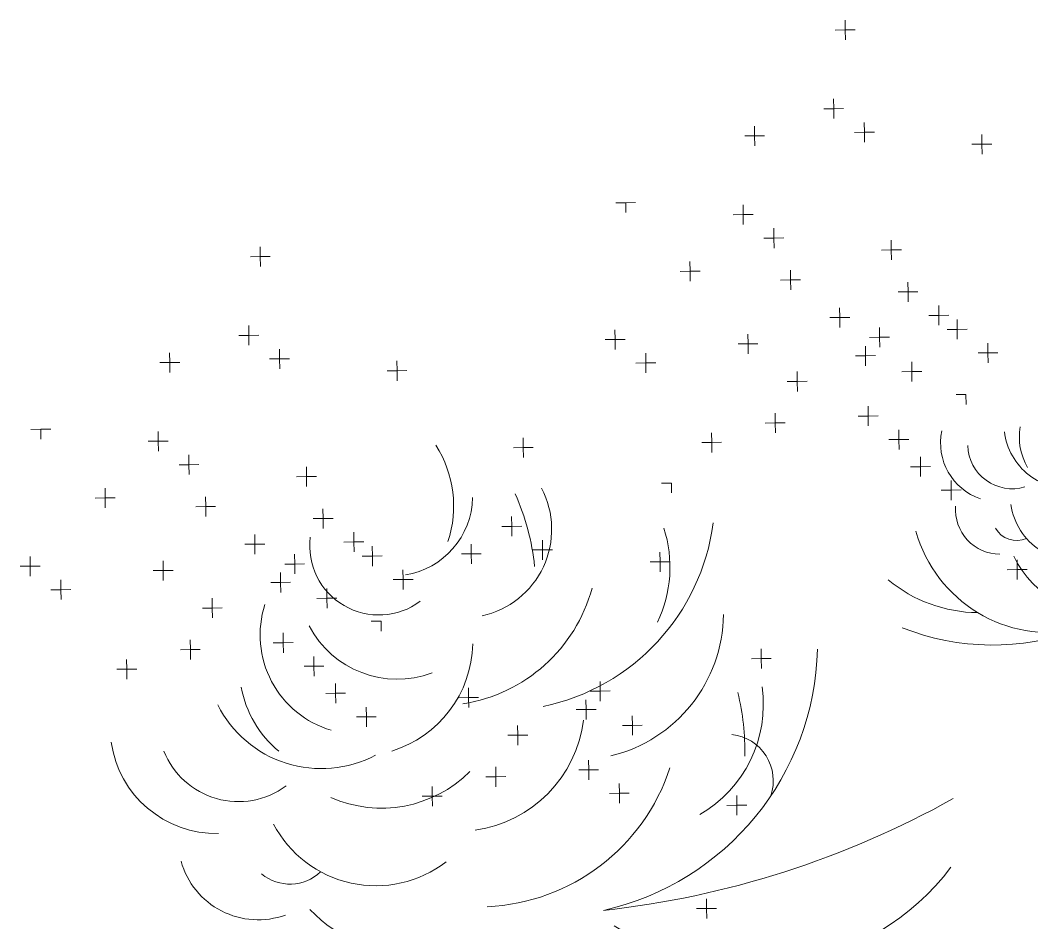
# Model space of a CAD drawing. Header units: inches. Extents: x -6800 to 96653, y -25814 to 17379.
# Drawn here: x 34782.9 to 34859.9, y 295.2 to 364 of the extents above; entities that cross this region are included whole.
import ezdxf

# ---------------------------------------------------------------- set-up
doc = ezdxf.new("R2010")
doc.units = ezdxf.units.IN
doc.header["$MEASUREMENT"] = 0
doc.layers.add('JARDINES', color=96, linetype='Continuous', lineweight=0)

# ---------------------------------------------------------------- blocks, each defined once
blk = doc.blocks.new('CapuliElv')
for points in [[(-1.2028, 3.0389), (-1.203, 3.0486)], [(-1.2028, 3.0389), (-1.2128, 3.0388)], [(-1.2028, 3.0389), (-1.1929, 3.039)], [(-1.2028, 3.0389), (-1.2027, 3.029)], [(-1.2143, 2.9604), (-1.2144, 2.9701)], [(-1.2143, 2.9604), (-1.2242, 2.9603)], [(-1.2143, 2.9604), (-1.2044, 2.9605)], [(-1.2143, 2.9604), (-1.2142, 2.9505)], [(-1.1836, 2.937), (-1.1838, 2.9467)], [(-1.2931, 2.9333), (-1.2932, 2.9431)], [(-1.1836, 2.937), (-1.1936, 2.9368)], [(-1.1836, 2.937), (-1.1737, 2.9371)], [(-1.1836, 2.937), (-1.1835, 2.9271)], [(-1.0666, 2.9251), (-1.0667, 2.9348)], [(-1.2931, 2.9333), (-1.303, 2.9332)], [(-1.2931, 2.9333), (-1.2832, 2.9335)], [(-1.2931, 2.9333), (-1.293, 2.9234)], [(-1.0666, 2.9251), (-1.0765, 2.925)], [(-1.0666, 2.9251), (-1.0567, 2.9252)], [(-1.0666, 2.9251), (-1.0664, 2.9152)], [(-1.4216, 2.8667), (-1.4316, 2.8666)], [(-1.4216, 2.8667), (-1.4117, 2.8668)], [(-1.4216, 2.8667), (-1.4215, 2.8568)], [(-1.3046, 2.8548), (-1.3047, 2.8646)], [(-1.3046, 2.8548), (-1.3145, 2.8547)], [(-1.3046, 2.8548), (-1.2947, 2.855)], [(-1.3046, 2.8548), (-1.3045, 2.8449)], [(-1.2739, 2.8314), (-1.274, 2.8412)], [(-1.2739, 2.8314), (-1.2838, 2.8313)], [(-1.2739, 2.8314), (-1.264, 2.8316)], [(-1.2739, 2.8314), (-1.2738, 2.8215)], [(-1.1569, 2.8196), (-1.157, 2.8293)], [(-1.7858, 2.8129), (-1.7957, 2.8128)], [(-1.7858, 2.8129), (-1.7859, 2.8227)], [(-1.7858, 2.8129), (-1.7759, 2.813)], [(-1.7858, 2.8129), (-1.7856, 2.803)], [(-1.1569, 2.8196), (-1.1668, 2.8195)], [(-1.1569, 2.8196), (-1.1469, 2.8197)], [(-1.1569, 2.8196), (-1.1567, 2.8097)], [(-1.3575, 2.7983), (-1.3576, 2.808)], [(-1.3575, 2.7983), (-1.3674, 2.7982)], [(-1.3575, 2.7983), (-1.3475, 2.7984)], [(-1.3575, 2.7983), (-1.3573, 2.7884)], [(-1.2573, 2.7897), (-1.2574, 2.7994)], [(-1.2573, 2.7897), (-1.2672, 2.7896)], [(-1.2573, 2.7897), (-1.2474, 2.7898)], [(-1.2573, 2.7897), (-1.2572, 2.7798)], [(-1.1402, 2.7778), (-1.1404, 2.7876)], [(-1.1402, 2.7778), (-1.1502, 2.7777)], [(-1.1402, 2.7778), (-1.1303, 2.7779)], [(-1.1402, 2.7778), (-1.1401, 2.7679)], [(-1.1096, 2.7544), (-1.1097, 2.7642)], [(-1.2083, 2.7522), (-1.2182, 2.7521)], [(-1.2083, 2.7522), (-1.2084, 2.762)], [(-1.2083, 2.7522), (-1.1984, 2.7524)], [(-1.2083, 2.7522), (-1.2082, 2.7423)], [(-1.1096, 2.7544), (-1.1195, 2.7543)], [(-1.1096, 2.7544), (-1.0997, 2.7545)], [(-1.1096, 2.7544), (-1.1095, 2.7445)], [(-1.7972, 2.7344), (-1.7973, 2.7442)], [(-1.1686, 2.7325), (-1.1687, 2.7422)], [(-1.0912, 2.7404), (-1.0913, 2.7501)], [(-1.7972, 2.7344), (-1.8071, 2.7343)], [(-1.7972, 2.7344), (-1.7873, 2.7345)], [(-1.7972, 2.7344), (-1.7971, 2.7245)], [(-1.4322, 2.7303), (-1.4323, 2.74)], [(-1.2997, 2.726), (-1.2998, 2.7357)], [(-1.1686, 2.7325), (-1.1785, 2.7324)], [(-1.1686, 2.7325), (-1.1587, 2.7326)], [(-1.1686, 2.7325), (-1.1684, 2.7226)], [(-1.0912, 2.7404), (-1.1011, 2.7403)], [(-1.0912, 2.7404), (-1.0813, 2.7405)], [(-1.0912, 2.7404), (-1.0911, 2.7305)], [(-1.4322, 2.7303), (-1.4421, 2.7302)], [(-1.4322, 2.7303), (-1.4223, 2.7304)], [(-1.4322, 2.7303), (-1.4321, 2.7204)], [(-1.2997, 2.726), (-1.3096, 2.7259)], [(-1.2997, 2.726), (-1.2898, 2.7261)], [(-1.2997, 2.726), (-1.2995, 2.7161)], [(-1.1826, 2.7141), (-1.1827, 2.7238)], [(-1.0606, 2.717), (-1.0607, 2.7267)], [(-1.8761, 2.7074), (-1.8762, 2.7171)], [(-1.7666, 2.711), (-1.7667, 2.7207)], [(-1.4016, 2.7069), (-1.4017, 2.7166)], [(-1.1826, 2.7141), (-1.1925, 2.714)], [(-1.1826, 2.7141), (-1.1727, 2.7142)], [(-1.1826, 2.7141), (-1.1825, 2.7042)], [(-1.0606, 2.717), (-1.0705, 2.7169)], [(-1.0606, 2.717), (-1.0507, 2.7171)], [(-1.0606, 2.717), (-1.0605, 2.7071)], [(-1.8761, 2.7074), (-1.886, 2.7073)], [(-1.8761, 2.7074), (-1.8661, 2.7075)], [(-1.8761, 2.7074), (-1.8759, 2.6975)], [(-1.7666, 2.711), (-1.7765, 2.7109)], [(-1.7666, 2.711), (-1.7567, 2.7111)], [(-1.7666, 2.711), (-1.7664, 2.7011)], [(-1.6495, 2.6991), (-1.6496, 2.7089)], [(-1.4016, 2.7069), (-1.4115, 2.7068)], [(-1.4016, 2.7069), (-1.3917, 2.707)], [(-1.4016, 2.7069), (-1.4015, 2.697)], [(-1.1365, 2.6983), (-1.1366, 2.708)], [(-1.6495, 2.6991), (-1.6594, 2.699)], [(-1.6495, 2.6991), (-1.6396, 2.6993)], [(-1.6495, 2.6991), (-1.6494, 2.6892)], [(-1.2506, 2.6885), (-1.2508, 2.6983)], [(-1.1365, 2.6983), (-1.1464, 2.6982)], [(-1.1365, 2.6983), (-1.1266, 2.6984)], [(-1.1365, 2.6983), (-1.1364, 2.6884)], [(-1.2506, 2.6885), (-1.2606, 2.6884)], [(-1.2506, 2.6885), (-1.2407, 2.6887)], [(-1.2506, 2.6885), (-1.2505, 2.6786)], [(-1.0825, 2.6756), (-1.0924, 2.6754)], [(-1.0825, 2.6756), (-1.0824, 2.6656)], [(-1.18, 2.654), (-1.1801, 2.6637)], [(-1.2726, 2.6471), (-1.2727, 2.6569)], [(-1.18, 2.654), (-1.1899, 2.6539)], [(-1.18, 2.654), (-1.1701, 2.6541)], [(-1.18, 2.654), (-1.1799, 2.6441)], [(-1.2726, 2.6471), (-1.2825, 2.647)], [(-1.2726, 2.6471), (-1.2627, 2.6472)], [(-1.2726, 2.6471), (-1.2724, 2.6372)], [(-2.0046, 2.6408), (-2.0145, 2.6406)], [(-2.0046, 2.6408), (-1.9947, 2.6409)], [(-2.0046, 2.6408), (-2.0044, 2.6308)], [(-1.8875, 2.6289), (-1.8876, 2.6386)], [(-1.5237, 2.6225), (-1.5238, 2.6322)], [(-1.3359, 2.6277), (-1.3361, 2.6374)], [(-1.1494, 2.6306), (-1.1495, 2.6403)], [(-1.8875, 2.6289), (-1.8974, 2.6288)], [(-1.8875, 2.6289), (-1.8776, 2.629)], [(-1.8875, 2.6289), (-1.8874, 2.619)], [(-1.5237, 2.6225), (-1.5336, 2.6224)], [(-1.5237, 2.6225), (-1.5138, 2.6226)], [(-1.5237, 2.6225), (-1.5236, 2.6126)], [(-1.3359, 2.6277), (-1.3458, 2.6275)], [(-1.3359, 2.6277), (-1.326, 2.6278)], [(-1.3359, 2.6277), (-1.3358, 2.6178)], [(-1.1494, 2.6306), (-1.1593, 2.6305)], [(-1.1494, 2.6306), (-1.1395, 2.6307)], [(-1.1494, 2.6306), (-1.1492, 2.6207)], [(-1.8569, 2.6055), (-1.857, 2.6152)], [(-1.1278, 2.6035), (-1.1279, 2.6133)], [(-1.8569, 2.6055), (-1.8668, 2.6054)], [(-1.8569, 2.6055), (-1.8469, 2.6056)], [(-1.8569, 2.6055), (-1.8567, 2.5956)], [(-1.7398, 2.5936), (-1.7399, 2.6034)], [(-1.1278, 2.6035), (-1.1377, 2.6034)], [(-1.1278, 2.6035), (-1.1179, 2.6037)], [(-1.1278, 2.6035), (-1.1277, 2.5936)], [(-1.7398, 2.5936), (-1.7497, 2.5935)], [(-1.7398, 2.5936), (-1.7299, 2.5937)], [(-1.7398, 2.5936), (-1.7397, 2.5837)], [(-1.9404, 2.5723), (-1.9405, 2.5821)], [(-1.376, 2.5872), (-1.3859, 2.5871)], [(-1.376, 2.5872), (-1.3759, 2.5773)], [(-1.0972, 2.5801), (-1.0973, 2.5899)], [(-1.9404, 2.5723), (-1.9503, 2.5722)], [(-1.9404, 2.5723), (-1.9305, 2.5725)], [(-1.9404, 2.5723), (-1.9403, 2.5624)], [(-1.8402, 2.5637), (-1.8404, 2.5735)], [(-1.0972, 2.5801), (-1.1071, 2.58)], [(-1.0972, 2.5801), (-1.0873, 2.5803)], [(-1.0972, 2.5801), (-1.0971, 2.5702)], [(-1.8402, 2.5637), (-1.8502, 2.5636)], [(-1.8402, 2.5637), (-1.8303, 2.5638)], [(-1.8402, 2.5637), (-1.8401, 2.5538)], [(-1.7232, 2.5519), (-1.7233, 2.5616)], [(-1.7232, 2.5519), (-1.7331, 2.5517)], [(-1.7232, 2.5519), (-1.7133, 2.552)], [(-1.7232, 2.5519), (-1.723, 2.5419)], [(-1.5351, 2.544), (-1.5353, 2.5537)], [(-1.5351, 2.544), (-1.5451, 2.5439)], [(-1.5351, 2.544), (-1.5252, 2.5441)], [(-1.5351, 2.544), (-1.535, 2.5341)], [(-1.7912, 2.5263), (-1.7913, 2.536)], [(-1.6925, 2.5285), (-1.6926, 2.5382)], [(-1.7912, 2.5263), (-1.8011, 2.5262)], [(-1.7912, 2.5263), (-1.7813, 2.5264)], [(-1.7912, 2.5263), (-1.7911, 2.5164)], [(-1.6925, 2.5285), (-1.7024, 2.5283)], [(-1.6925, 2.5285), (-1.6826, 2.5286)], [(-1.6925, 2.5285), (-1.6924, 2.5185)], [(-1.6741, 2.5144), (-1.6743, 2.5242)], [(-1.5755, 2.5166), (-1.5756, 2.5263)], [(-1.5045, 2.5206), (-1.5144, 2.5205)], [(-1.5045, 2.5206), (-1.5046, 2.5303)], [(-1.5045, 2.5206), (-1.4946, 2.5207)], [(-1.5045, 2.5206), (-1.5044, 2.5107)], [(-2.0151, 2.5043), (-2.0153, 2.5141)], [(-1.7515, 2.5065), (-1.7516, 2.5163)], [(-1.6741, 2.5144), (-1.6841, 2.5143)], [(-1.6741, 2.5144), (-1.6642, 2.5145)], [(-1.6741, 2.5144), (-1.674, 2.5045)], [(-1.5755, 2.5166), (-1.5854, 2.5165)], [(-1.5755, 2.5166), (-1.5655, 2.5167)], [(-1.5755, 2.5166), (-1.5753, 2.5067)], [(-1.3874, 2.5087), (-1.3876, 2.5184)], [(-1.0315, 2.5009), (-1.0316, 2.5107)], [(-2.0151, 2.5043), (-2.0251, 2.5042)], [(-2.0151, 2.5043), (-2.0052, 2.5044)], [(-2.0151, 2.5043), (-2.015, 2.4944)], [(-1.8826, 2.5), (-1.8827, 2.5098)], [(-1.7515, 2.5065), (-1.7614, 2.5064)], [(-1.7515, 2.5065), (-1.7416, 2.5066)], [(-1.7515, 2.5065), (-1.7514, 2.4966)], [(-1.6435, 2.491), (-1.6436, 2.5008)], [(-1.3874, 2.5087), (-1.3973, 2.5086)], [(-1.3874, 2.5087), (-1.3775, 2.5088)], [(-1.3874, 2.5087), (-1.3873, 2.4988)], [(-1.0315, 2.5009), (-1.0414, 2.5008)], [(-1.0315, 2.5009), (-1.0216, 2.501)], [(-1.0315, 2.5009), (-1.0314, 2.491)], [(-1.9845, 2.4809), (-1.9846, 2.4907)], [(-1.8826, 2.5), (-1.8925, 2.4999)], [(-1.8826, 2.5), (-1.8727, 2.5001)], [(-1.8826, 2.5), (-1.8825, 2.4901)], [(-1.7655, 2.4882), (-1.7656, 2.4979)], [(-1.6435, 2.491), (-1.6534, 2.4909)], [(-1.6435, 2.491), (-1.6336, 2.4911)], [(-1.6435, 2.491), (-1.6434, 2.4811)], [(-1.9845, 2.4809), (-1.9944, 2.4808)], [(-1.9845, 2.4809), (-1.9746, 2.481)], [(-1.9845, 2.4809), (-1.9844, 2.471)], [(-1.7655, 2.4882), (-1.7754, 2.488)], [(-1.7655, 2.4882), (-1.7556, 2.4883)], [(-1.7655, 2.4882), (-1.7654, 2.4782)], [(-1.7194, 2.4723), (-1.7195, 2.4821)], [(-1.8336, 2.4626), (-1.8337, 2.4723)], [(-1.7194, 2.4723), (-1.7293, 2.4722)], [(-1.7194, 2.4723), (-1.7095, 2.4724)], [(-1.7194, 2.4723), (-1.7193, 2.4624)], [(-1.8336, 2.4626), (-1.8435, 2.4625)], [(-1.8336, 2.4626), (-1.8237, 2.4627)], [(-1.8336, 2.4626), (-1.8334, 2.4527)], [(-1.6654, 2.4496), (-1.6753, 2.4495)], [(-1.6654, 2.4496), (-1.6653, 2.4397)], [(-1.8555, 2.4212), (-1.8556, 2.4309)], [(-1.7629, 2.428), (-1.763, 2.4378)], [(-1.8555, 2.4212), (-1.8654, 2.421)], [(-1.8555, 2.4212), (-1.8456, 2.4213)], [(-1.8555, 2.4212), (-1.8554, 2.4112)], [(-1.7629, 2.428), (-1.7728, 2.4279)], [(-1.7629, 2.428), (-1.753, 2.4281)], [(-1.7629, 2.428), (-1.7628, 2.4181)], [(-1.2865, 2.4122), (-1.2866, 2.422)], [(-1.9189, 2.4017), (-1.919, 2.4114)], [(-1.7323, 2.4046), (-1.7324, 2.4144)], [(-1.2865, 2.4122), (-1.2964, 2.4121)], [(-1.2865, 2.4122), (-1.2766, 2.4123)], [(-1.2865, 2.4122), (-1.2864, 2.4023)], [(-1.9189, 2.4017), (-1.9288, 2.4016)], [(-1.9189, 2.4017), (-1.9089, 2.4018)], [(-1.9189, 2.4017), (-1.9187, 2.3918)], [(-1.7323, 2.4046), (-1.7422, 2.4045)], [(-1.7323, 2.4046), (-1.7224, 2.4047)], [(-1.7323, 2.4046), (-1.7322, 2.3947)], [(-1.4471, 2.3798), (-1.4472, 2.3895)], [(-1.7107, 2.3776), (-1.7109, 2.3873)], [(-1.5782, 2.3733), (-1.5783, 2.383)], [(-1.4471, 2.3798), (-1.457, 2.3797)], [(-1.4471, 2.3798), (-1.4372, 2.3799)], [(-1.4471, 2.3798), (-1.447, 2.3699)], [(-1.7107, 2.3776), (-1.7206, 2.3775)], [(-1.7107, 2.3776), (-1.7008, 2.3777)], [(-1.7107, 2.3776), (-1.7106, 2.3677)], [(-1.5782, 2.3733), (-1.5881, 2.3732)], [(-1.5782, 2.3733), (-1.5683, 2.3734)], [(-1.5782, 2.3733), (-1.5781, 2.3634)], [(-1.4611, 2.3614), (-1.4612, 2.3712)], [(-1.6801, 2.3542), (-1.6802, 2.3639)], [(-1.4611, 2.3614), (-1.471, 2.3613)], [(-1.4611, 2.3614), (-1.4512, 2.3615)], [(-1.4611, 2.3614), (-1.461, 2.3515)], [(-1.6801, 2.3542), (-1.69, 2.3541)], [(-1.6801, 2.3542), (-1.6702, 2.3543)], [(-1.6801, 2.3542), (-1.68, 2.3443)], [(-1.415, 2.3456), (-1.4151, 2.3553)], [(-1.5292, 2.3358), (-1.5293, 2.3456)], [(-1.415, 2.3456), (-1.4249, 2.3455)], [(-1.415, 2.3456), (-1.4051, 2.3457)], [(-1.415, 2.3456), (-1.4149, 2.3357)], [(-1.5292, 2.3358), (-1.5391, 2.3357)], [(-1.5292, 2.3358), (-1.5192, 2.336)], [(-1.5292, 2.3358), (-1.529, 2.3259)], [(-1.4585, 2.3013), (-1.4586, 2.311)], [(-1.5511, 2.2944), (-1.5512, 2.3042)], [(-1.4585, 2.3013), (-1.4684, 2.3012)], [(-1.4585, 2.3013), (-1.4486, 2.3014)], [(-1.4585, 2.3013), (-1.4584, 2.2914)], [(-1.5511, 2.2944), (-1.561, 2.2943)], [(-1.5511, 2.2944), (-1.5412, 2.2945)], [(-1.5511, 2.2944), (-1.551, 2.2845)], [(-1.6145, 2.275), (-1.6146, 2.2847)], [(-1.4279, 2.2779), (-1.428, 2.2876)], [(-1.6145, 2.275), (-1.6244, 2.2749)], [(-1.6145, 2.275), (-1.6045, 2.2751)], [(-1.6145, 2.275), (-1.6143, 2.2651)], [(-1.4279, 2.2779), (-1.4378, 2.2778)], [(-1.4279, 2.2779), (-1.418, 2.278)], [(-1.4279, 2.2779), (-1.4278, 2.268)], [(-1.3108, 2.266), (-1.3109, 2.2758)], [(-1.3108, 2.266), (-1.3207, 2.2659)], [(-1.3108, 2.266), (-1.3009, 2.2661)], [(-1.3108, 2.266), (-1.3107, 2.2561)], [(-1.341, 2.163), (-1.3411, 2.1728)], [(-1.341, 2.163), (-1.3509, 2.1629)], [(-1.341, 2.163), (-1.331, 2.1631)], [(-1.341, 2.163), (-1.3408, 2.1531)]]:
    blk.add_lwpolyline(points)
for centre, radius, start, end in [((-0.9693, 2.633), 0.06, 170.3144, 210.313), ((-1.0489, 2.6271), 0.0589, 168.0814, 251.1183), ((-0.9803, 2.646), 0.0643, 186.8419, 277.8604), ((-1.0364, 2.6259), 0.0444, 181.7053, 286.3988), ((-1.7473, 2.4802), 0.2361, 5.8259, 24.021), ((-1.0486, 2.5606), 0.0443, 175.5869, 269.8829), ((-0.9743, 2.5743), 0.0639, 187.6809, 287.671), ((-1.548, 2.5752), 0.2153, 281.8556, 352.607), ((-1.5046, 2.5033), 0.1271, 334.429, 17.8265), ((-1.032, 2.5546), 0.0246, 210.376, 293.5718), ((-0.999, 2.5764), 0.1384, 195.5854, 281.8649), ((-0.948, 2.5543), 0.0956, 204.6591, 283.031), ((-1.0694, 2.5997), 0.1417, 230.3243, 269.4289), ((-1.4708, 2.4577), 0.1466, 283.5317, 359.4452), ((-1.0557, 2.6704), 0.2447, 248.3178, 290.3575), ((-1.5038, 2.4278), 0.2733, 282.6826, 358.7313), ((-1.6984, 2.403), 0.1081, 190.3215, 230.3201), ((-1.411, 2.3663), 0.1265, 299.9669, 8.0784), ((-1.5283, 2.3222), 0.2254, 358.1214, 14.396), ((-1.725, 2.4182), 0.1157, 206.8491, 297.8676), ((-1.589, 2.3664), 0.1263, 277.9217, 352.9795), ((-1.8294, 2.3439), 0.1061, 188.0886, 271.1255), ((-1.3209, 2.2904), 0.0464, 341.3005, 83.7171), ((-1.8076, 2.3496), 0.08, 201.7125, 306.406), ((-1.6651, 2.3881), 0.125, 246.2507, 314.8555), ((-1.5689, 2.366), 0.2014, 272.6693, 341.826), ((-1.544, 3.0752), 0.9195, 276.257, 299.206), ((-1.6708, 2.3007), 0.115, 207.6881, 307.6782), ((-1.7879, 2.2316), 0.0798, 195.5941, 289.8901), ((-1.7562, 2.2317), 0.0443, 230.3831, 313.5789), ((-1.2964, 2.3541), 0.2491, 236.734, 323.0136), ((-1.6139, 2.2829), 0.1721, 224.6663, 303.0382)]:
    blk.add_arc(centre, radius, start, end)
at = {"color": 54}
for centre, radius, start, end in [((-1.7052, 2.5643), 0.1121, 341.6071, 32.6893), ((-1.5836, 2.541), 0.0882, 282.2942, 27.6689), ((-1.6541, 2.5744), 0.0799, 279.2859, 358.794), ((-1.6675, 2.5247), 0.069, 172.8998, 306.5847), ((-1.6086, 2.5241), 0.159, 278.9627, 344.8222), ((-1.687, 2.4357), 0.099, 162.1885, 253.5464), ((-1.6494, 2.4908), 0.0991, 207.6267, 290.61), ((-1.6884, 2.4294), 0.1144, 287.065, 358.7128)]:
    blk.add_arc(centre, radius, start, end, dxfattribs=at)

msp = doc.modelspace()

# ---------------------------------------------------------------- block references
at = {"layer": 'JARDINES', "lineweight": 5, "transparency": 33554508, "xscale": 76.42414766253474, "yscale": 76.42414766253474, "zscale": 76.42414766253474}
msp.add_blockref('CapuliElv', (34937.623, 131.002), dxfattribs=at)

doc.saveas('drawing.dxf')
